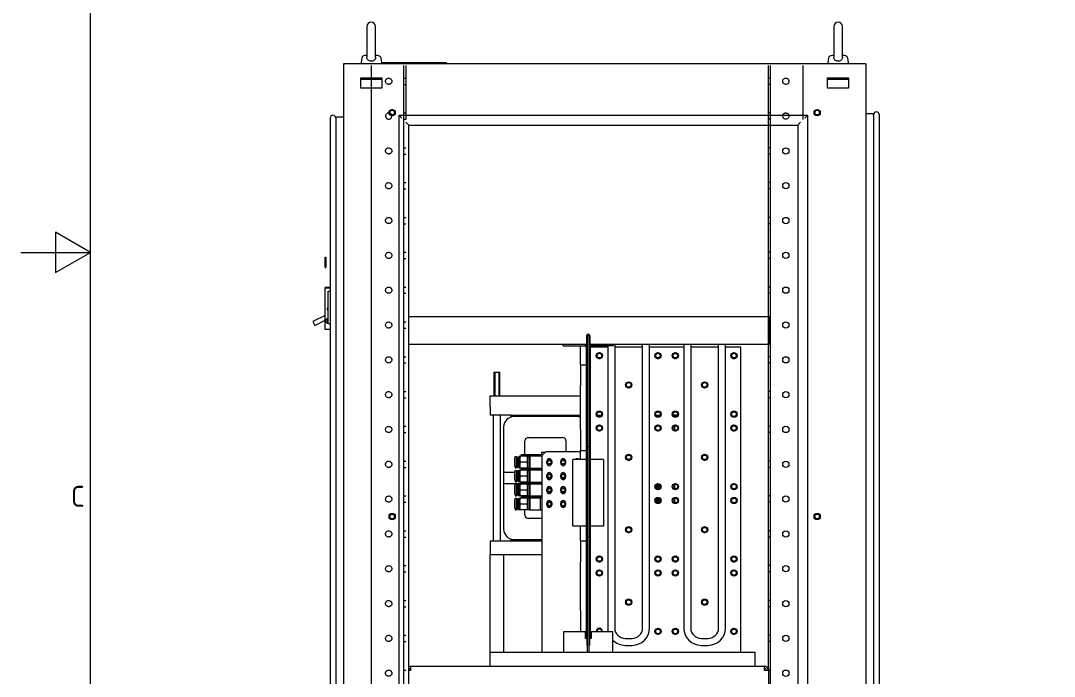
# Model space of a CAD drawing. Header units: millimetres. Extents: x 0 to 5940, y 0 to 4200.
# Drawn here: x 0 to 1483, y 1491 to 2433 of the extents above; entities that cross this region are included whole.
import ezdxf

# ---------------------------------------------------------------- set-up
doc = ezdxf.new("R2010")
doc.units = ezdxf.units.MM
doc.header["$LTSCALE"] = 10
doc.linetypes.add('DASHED', pattern=[0.2067, 0.1654, -0.0413])
doc.layers.get('0').update_dxf_attribs({"color": 3, "lineweight": 5, "true_color": 0x00ff00})
for name, color, linetype, lineweight, true_color in [('가려진 것(ISO)', 2, 'DASHED', 5, 0xffff00), ('가시적인 것(ISO)', 3, 'Continuous', 5, 0x00ff00), ('가시적인 좁은 것(ISO)', 3, 'Continuous', 5, 0x00ff00)]:
    doc.layers.add(name, color=color, linetype=linetype, lineweight=lineweight, true_color=true_color)
doc.layers.add('경계(ISO)', color=7, linetype='Continuous', lineweight=5)
doc.styles.add('문자 텍스트_PSTEK_POSCO', font='isocp.shx')

# ---------------------------------------------------------------- blocks, each defined once
blk = doc.blocks.new('경계 Default Border')
at = {"layer": '경계(ISO)', "flags": 128}
for points in [[(10, 10), (10, 410), (584, 410), (584, 10), (10, 10)], [(0, 210), (10, 210), (5, 212.89), (5, 207.11), (10, 210)]]:
    blk.add_lwpolyline(points, dxfattribs=at)
at = {"layer": '경계(ISO)', "color": 2, "true_color": 0xffff00, "insert": (7.24, 173.47), "char_height": 3, "attachment_point": 7, "style": '문자 텍스트_PSTEK_POSCO'}
blk.add_mtext('C', dxfattribs=at)

msp = doc.modelspace()

# ---------------------------------------------------------------- linework, layer by layer
at = {"layer": '가려진 것(ISO)', "ltscale": 0.725641}
for p, q in [((503.132, 2368.388), (503.132, 872.988)), ((550.132, 872.988), (550.132, 2368.388)), ((1076.132, 872.988), (1076.132, 2368.388))]:
    msp.add_line(p, q, dxfattribs=at)
at = {"layer": '가려진 것(ISO)', "ltscale": 0.722898}
for p, q in [((553.132, 2290.688), (553.132, 2368.388)), ((1123.132, 2290.688), (1123.132, 2368.388))]:
    msp.add_line(p, q, dxfattribs=at)
at = {"layer": '가려진 것(ISO)', "ltscale": 0.726114}
msp.add_line((1073.132, 2282.838), (1073.132, 2368.388), dxfattribs=at)
at = {"layer": '가려진 것(ISO)', "ltscale": 0.725689}
for p, q in [((550.132, 2350.188), (553.132, 2350.188)), ((1076.132, 2350.188), (1073.132, 2350.188)), ((550.132, 2341.188), (553.132, 2341.188)), ((1076.132, 2341.188), (1073.132, 2341.188)), ((550.132, 2300.188), (553.132, 2300.188)), ((1076.132, 2300.188), (1073.132, 2300.188)), ((550.132, 2291.188), (553.132, 2291.188)), ((1076.132, 2291.188), (1073.132, 2291.188)), ((550.132, 2250.188), (553.132, 2250.188)), ((550.132, 2241.188), (553.132, 2241.188)), ((1076.132, 2250.188), (1073.132, 2250.188)), ((1076.132, 2241.188), (1073.132, 2241.188)), ((550.132, 2200.188), (553.132, 2200.188)), ((1076.132, 2200.188), (1073.132, 2200.188)), ((550.132, 2191.188), (553.132, 2191.188)), ((1076.132, 2191.188), (1073.132, 2191.188)), ((550.132, 2150.188), (553.132, 2150.188)), ((550.132, 2141.188), (553.132, 2141.188)), ((1076.132, 2150.188), (1073.132, 2150.188)), ((1076.132, 2141.188), (1073.132, 2141.188)), ((550.132, 2100.188), (553.132, 2100.188)), ((1076.132, 2100.188), (1073.132, 2100.188)), ((550.132, 2091.188), (553.132, 2091.188)), ((1076.132, 2091.188), (1073.132, 2091.188)), ((550.132, 2050.188), (553.132, 2050.188)), ((1076.132, 2050.188), (1073.132, 2050.188)), ((550.132, 2041.188), (553.132, 2041.188)), ((1076.132, 2041.188), (1073.132, 2041.188)), ((550.132, 2000.188), (553.132, 2000.188)), ((550.132, 1991.188), (553.132, 1991.188)), ((1076.132, 2000.188), (1073.132, 2000.188)), ((1076.132, 1991.188), (1073.132, 1991.188)), ((550.132, 1950.188), (553.132, 1950.188)), ((1076.132, 1950.188), (1073.132, 1950.188)), ((550.132, 1941.188), (553.132, 1941.188)), ((1076.132, 1941.188), (1073.132, 1941.188)), ((550.132, 1900.188), (553.132, 1900.188)), ((1076.132, 1900.188), (1073.132, 1900.188)), ((550.132, 1891.188), (553.132, 1891.188)), ((1076.132, 1891.188), (1073.132, 1891.188)), ((550.132, 1850.188), (553.132, 1850.188)), ((550.132, 1841.188), (553.132, 1841.188)), ((1076.132, 1850.188), (1073.132, 1850.188)), ((1076.132, 1841.188), (1073.132, 1841.188)), ((550.132, 1800.188), (553.132, 1800.188)), ((1076.132, 1800.188), (1073.132, 1800.188)), ((550.132, 1791.188), (553.132, 1791.188)), ((1076.132, 1791.188), (1073.132, 1791.188)), ((550.132, 1750.188), (553.132, 1750.188)), ((550.132, 1741.188), (553.132, 1741.188)), ((1076.132, 1750.188), (1073.132, 1750.188)), ((1076.132, 1741.188), (1073.132, 1741.188)), ((550.132, 1700.188), (553.132, 1700.188)), ((550.132, 1691.188), (553.132, 1691.188)), ((1076.132, 1700.188), (1073.132, 1700.188)), ((1076.132, 1691.188), (1073.132, 1691.188)), ((550.132, 1650.188), (553.132, 1650.188)), ((1076.132, 1650.188), (1073.132, 1650.188)), ((550.132, 1641.188), (553.132, 1641.188)), ((1076.132, 1641.188), (1073.132, 1641.188)), ((550.132, 1600.188), (553.132, 1600.188)), ((550.132, 1591.188), (553.132, 1591.188)), ((1076.132, 1600.188), (1073.132, 1600.188)), ((1076.132, 1591.188), (1073.132, 1591.188)), ((550.132, 1550.188), (553.132, 1550.188)), ((1076.132, 1550.188), (1073.132, 1550.188)), ((550.132, 1541.188), (553.132, 1541.188)), ((1076.132, 1541.188), (1073.132, 1541.188)), ((550.132, 1500.188), (553.132, 1500.188)), ((1076.132, 1500.188), (1073.132, 1500.188))]:
    msp.add_line(p, q, dxfattribs=at)
at = {"layer": '가려진 것(ISO)', "ltscale": 0.71673}
msp.add_line((1073.132, 1967.688), (1073.132, 2007.688), dxfattribs=at)
at = {"layer": '가려진 것(ISO)', "ltscale": 0.719943}
for centre in [(528.132, 2345.688), (1098.132, 2345.688), (1098.132, 2295.688), (528.132, 2245.688), (528.132, 2195.688), (528.132, 2145.688), (528.132, 2095.688), (528.132, 2045.688), (528.132, 1995.688), (528.132, 1945.688), (528.132, 1895.688), (528.132, 1845.688), (528.132, 1795.688), (528.132, 1745.688), (528.132, 1695.688), (528.132, 1645.688), (528.132, 1595.688), (528.132, 1545.688), (528.132, 1495.688)]:
    msp.add_circle(centre, 4.5, dxfattribs=at)
at = {"layer": '가려진 것(ISO)', "ltscale": 0.708455}
msp.add_arc((528.132, 2295.688), 4.5, 66.517345, 23.482655, dxfattribs=at)
at = {"layer": '가시적인 것(ISO)'}
for p, q in [((496.882, 2424.438), (496.882, 2380.072)), ((509.382, 2380.072), (509.382, 2424.438)), ((1166.882, 2424.438), (1166.882, 2380.072)), ((1179.382, 2380.072), (1179.382, 2424.438)), ((489.886, 2380.636), (488.132, 2370.688)), ((516.378, 2380.636), (518.132, 2370.688)), ((1159.886, 2380.636), (1158.132, 2370.688)), ((1186.378, 2380.636), (1188.132, 2370.688)), ((1213.132, 2370.688), (463.132, 2370.688)), ((463.132, 2370.688), (463.132, 870.688)), ((517.779, 2372.688), (611.132, 2372.688)), ((611.132, 2370.688), (611.132, 2372.688)), ((1213.132, 2370.688), (1213.132, 870.688)), ((488.132, 2350.688), (518.132, 2350.688)), ((488.132, 2348.388), (488.132, 2350.688)), ((488.132, 2346.088), (488.132, 2348.388)), ((518.132, 2348.388), (488.132, 2348.388)), ((488.132, 2335.688), (488.132, 2346.088)), ((518.132, 2350.688), (518.132, 2348.388)), ((518.132, 2348.388), (518.132, 2346.088)), ((518.132, 2346.088), (518.132, 2335.688)), ((1158.132, 2350.688), (1188.132, 2350.688)), ((1158.132, 2348.388), (1158.132, 2350.688)), ((1158.132, 2346.088), (1158.132, 2348.388)), ((1188.132, 2348.388), (1158.132, 2348.388)), ((1158.132, 2335.688), (1158.132, 2346.088)), ((1188.132, 2350.688), (1188.132, 2348.388)), ((1188.132, 2348.388), (1188.132, 2346.088)), ((1188.132, 2346.088), (1188.132, 2335.688)), ((518.132, 2335.688), (488.132, 2335.688)), ((1188.132, 2335.688), (1158.132, 2335.688)), ((444.132, 2292.838), (444.132, 944.538)), ((452.626, 2292.988), (452.129, 2292.988)), ((452.132, 2292.838), (452.132, 944.538)), ((463.132, 2294.338), (455.132, 2294.338)), ((546.982, 2292.838), (542.982, 2296.838)), ((542.982, 2296.838), (1129.282, 2296.838)), ((542.982, 1140.538), (542.982, 2296.838)), ((556.982, 2282.838), (552.982, 2286.838)), ((1115.282, 2282.838), (1119.282, 2286.838)), ((1125.282, 2292.838), (1129.282, 2296.838)), ((1129.282, 2296.838), (1129.282, 1140.538)), ((1213.132, 2299.338), (1221.132, 2299.338)), ((1223.637, 2297.988), (1224.135, 2297.988)), ((1224.132, 2297.838), (1224.132, 939.538)), ((1232.132, 2297.838), (1232.132, 939.538)), ((556.982, 2282.838), (1115.282, 2282.838)), ((556.982, 1154.538), (556.982, 2282.838)), ((1073.132, 2007.688), (1073.132, 2282.838)), ((1115.282, 2282.838), (1115.282, 1154.538)), ((437.132, 2078.188), (437.132, 2093.188)), ((437.132, 2093.188), (438.132, 2093.188)), ((438.132, 2093.188), (438.132, 2078.188)), ((437.132, 2078.188), (438.132, 2078.188)), ((444.132, 2049.688), (437.132, 2049.688)), ((437.132, 2048.688), (437.132, 2049.688)), ((444.132, 2048.688), (437.132, 2048.688)), ((437.132, 1989.288), (437.132, 2048.688)), ((441.132, 2043.688), (444.132, 2045.188)), ((441.132, 1997.688), (441.132, 2043.688)), ((440.132, 2020.188), (440.132, 2019.688)), ((440.132, 2017.288), (440.132, 2019.688)), ((440.632, 2021.188), (440.632, 2020.688)), ((440.632, 2016.288), (440.632, 2020.688)), ((437.132, 2009.454), (419.435, 2000.567)), ((422.128, 1995.205), (437.132, 2002.74)), ((438.132, 2000.188), (438.132, 2003.188)), ((440.132, 2004.188), (439.132, 2004.188)), ((440.132, 2017.288), (440.132, 2016.788)), ((440.132, 1999.538), (440.132, 2004.338)), ((440.632, 2016.288), (440.632, 2015.788)), ((556.982, 2007.688), (1074.382, 2007.688)), ((1074.382, 1967.688), (1074.382, 2007.688)), ((419.435, 2000.567), (422.128, 1995.205)), ((444.132, 1989.288), (437.132, 1989.288)), ((440.132, 1999.188), (439.132, 1999.188)), ((440.132, 1999.506), (440.132, 1999.538)), ((441.132, 1999.538), (440.132, 1999.538)), ((440.132, 1999.41), (440.132, 1999.506)), ((441.132, 1999.506), (440.132, 1999.506)), ((440.132, 1999.282), (440.132, 1999.41)), ((441.132, 1999.41), (440.132, 1999.41)), ((440.132, 1999.187), (440.132, 1999.282)), ((441.132, 1999.282), (440.132, 1999.282)), ((440.132, 1999.059), (440.132, 1999.187)), ((441.132, 1999.187), (440.132, 1999.187)), ((440.132, 1998.963), (440.132, 1999.059)), ((441.132, 1999.059), (440.132, 1999.059)), ((440.132, 1998.836), (440.132, 1998.963)), ((441.132, 1998.963), (440.132, 1998.963)), ((440.132, 1998.74), (440.132, 1998.836)), ((441.132, 1998.836), (440.132, 1998.836)), ((440.132, 1998.708), (440.132, 1998.74)), ((441.132, 1998.74), (440.132, 1998.74)), ((440.132, 1998.038), (440.132, 1998.708)), ((441.132, 1998.708), (440.132, 1998.708)), ((441.132, 1998.038), (440.132, 1998.038)), ((444.132, 1996.188), (441.132, 1997.688)), ((812.632, 1967.688), (812.632, 1980.688)), ((813.632, 1980.688), (815.632, 1980.688)), ((813.632, 1820.688), (813.632, 1980.688)), ((815.632, 1980.688), (815.632, 1820.688)), ((816.632, 1980.688), (816.632, 1967.688)), ((812.632, 1967.688), (556.982, 1967.688)), ((809.632, 1967.688), (778.632, 1967.688)), ((778.632, 1965.688), (778.632, 1967.688)), ((778.632, 1965.688), (809.632, 1965.688)), ((803.632, 1958.688), (803.632, 1965.688)), ((803.632, 1938.688), (803.632, 1958.688)), ((811.632, 1967.152), (811.632, 1967.688)), ((811.632, 1963.688), (811.632, 1545.688)), ((1074.382, 1967.688), (816.632, 1967.688)), ((817.632, 1545.688), (817.632, 1963.688)), ((819.632, 1963.688), (817.632, 1963.688)), ((850.632, 1967.688), (819.632, 1967.688)), ((850.632, 1965.688), (819.632, 1965.688)), ((842.632, 1963.688), (819.632, 1963.688)), ((842.632, 1965.688), (842.632, 1560.688)), ((850.632, 1965.688), (850.632, 1967.688)), ((852.632, 1967.688), (852.632, 1560.688)), ((892.632, 1963.688), (852.632, 1963.688)), ((892.632, 1560.688), (892.632, 1967.688)), ((902.632, 1560.688), (902.632, 1967.688)), ((951.632, 1963.688), (902.632, 1963.688)), ((951.632, 1967.688), (951.632, 1560.688)), ((961.632, 1967.688), (961.632, 1560.688)), ((1001.632, 1963.688), (961.632, 1963.688)), ((1001.632, 1560.688), (1001.632, 1967.688)), ((1011.632, 1560.688), (1011.632, 1967.688)), ((1033.632, 1963.688), (1011.632, 1963.688)), ((1033.632, 1525.688), (1033.632, 1963.688)), ((1073.132, 1499.688), (1073.132, 1967.688)), ((803.632, 1938.688), (811.632, 1938.688)), ((803.632, 1938.688), (803.632, 1908.688)), ((679.882, 1927.738), (679.632, 1927.488)), ((687.632, 1927.488), (679.632, 1927.488)), ((679.632, 1894.188), (679.632, 1927.488)), ((687.632, 1927.488), (679.632, 1927.488)), ((679.882, 1927.738), (687.382, 1927.738)), ((687.382, 1927.738), (687.632, 1927.488)), ((687.632, 1894.188), (687.632, 1927.488)), ((803.632, 1845.688), (803.632, 1908.688)), ((673.632, 1878.188), (673.632, 1894.188)), ((673.632, 1894.188), (803.632, 1894.188)), ((673.632, 1878.188), (673.632, 1866.188)), ((703.632, 1866.188), (673.632, 1866.188)), ((678.632, 1685.688), (678.632, 1866.188)), ((688.632, 1685.688), (688.632, 1866.188)), ((703.632, 1866.188), (703.632, 1864.188)), ((703.632, 1866.188), (803.632, 1866.188)), ((803.632, 1864.188), (703.632, 1864.188)), ((827.666, 1866.188), (833.598, 1866.188)), ((911.666, 1866.188), (917.598, 1866.188)), ((942.598, 1866.188), (936.666, 1866.188)), ((938.632, 1864.518), (938.632, 1866.188)), ((693.132, 1849.188), (693.132, 1784.188)), ((803.632, 1845.688), (803.632, 1815.688)), ((938.632, 1844.518), (938.632, 1850.857)), ((723.632, 1809.688), (723.632, 1829.188)), ((728.632, 1834.188), (777.632, 1834.188)), ((782.632, 1829.188), (782.632, 1813.688)), ((747.632, 1813.188), (753.132, 1813.188)), ((747.632, 1813.188), (747.632, 1809.688)), ((748.632, 1808.688), (753.632, 1813.688)), ((803.632, 1813.688), (753.632, 1813.688)), ((803.632, 1815.688), (811.632, 1815.688)), ((803.632, 1802.688), (803.632, 1815.688)), ((815.632, 1820.688), (813.632, 1820.688)), ((813.632, 1690.688), (813.632, 1820.688)), ((815.632, 1820.688), (815.632, 1690.688)), ((709.282, 1804.188), (709.67, 1806.902)), ((709.282, 1793.188), (709.282, 1804.188)), ((709.769, 1806.988), (711.482, 1806.988)), ((711.482, 1790.388), (711.482, 1806.988)), ((711.482, 1804.588), (712.732, 1804.588)), ((712.732, 1791.938), (712.732, 1805.438)), ((712.732, 1805.438), (713.632, 1805.438)), ((713.632, 1806.538), (715.632, 1806.738)), ((713.632, 1790.838), (713.632, 1806.538)), ((715.632, 1790.638), (715.632, 1806.738)), ((715.632, 1806.738), (716.132, 1806.738)), ((716.132, 1807.188), (716.132, 1802.894)), ((716.132, 1807.188), (716.132, 1807.188)), ((716.132, 1807.188), (716.132, 1807.188)), ((716.132, 1802.894), (716.132, 1794.394)), ((726.873, 1807.217), (716.891, 1807.217)), ((726.873, 1807.158), (716.891, 1807.158)), ((726.873, 1798.629), (716.891, 1798.629)), ((718.632, 1809.688), (749.632, 1809.688)), ((718.632, 1807.688), (718.632, 1809.688)), ((748.632, 1807.688), (718.632, 1807.688)), ((723.632, 1807.217), (723.632, 1807.688)), ((727.632, 1807.188), (727.632, 1807.188)), ((727.632, 1802.894), (727.632, 1807.188)), ((727.632, 1807.188), (727.632, 1807.188)), ((727.632, 1806.688), (730.132, 1806.688)), ((727.632, 1794.394), (727.632, 1802.894)), ((730.132, 1790.688), (730.132, 1806.688)), ((730.632, 1806.188), (730.132, 1806.688)), ((730.632, 1807.688), (748.632, 1807.688)), ((730.632, 1807.688), (730.632, 1789.688)), ((748.632, 1525.688), (748.632, 1808.688)), ((755.132, 1797.188), (755.132, 1800.188)), ((762.132, 1800.188), (762.132, 1797.188)), ((775.132, 1797.188), (775.132, 1800.188)), ((782.132, 1800.188), (782.132, 1797.188)), ((811.632, 1802.688), (792.632, 1802.688)), ((792.632, 1706.688), (792.632, 1802.688)), ((836.632, 1802.688), (817.632, 1802.688)), ((836.632, 1802.688), (836.632, 1706.688)), ((693.132, 1784.188), (709.282, 1784.188)), ((693.382, 1767.688), (693.382, 1784.188)), ((709.282, 1793.188), (709.67, 1790.474)), ((709.282, 1784.188), (709.67, 1786.902)), ((709.282, 1773.188), (709.282, 1784.188)), ((709.769, 1790.388), (711.482, 1790.388)), ((709.769, 1786.988), (711.482, 1786.988)), ((711.482, 1792.788), (712.732, 1792.788)), ((711.482, 1770.388), (711.482, 1786.988)), ((711.482, 1784.588), (712.732, 1784.588)), ((712.732, 1791.938), (713.632, 1791.938)), ((712.732, 1771.938), (712.732, 1785.438)), ((712.732, 1785.438), (713.632, 1785.438)), ((713.632, 1790.838), (715.632, 1790.638)), ((713.632, 1786.538), (715.632, 1786.738)), ((713.632, 1770.838), (713.632, 1786.538)), ((715.632, 1790.638), (716.132, 1790.638)), ((715.632, 1770.638), (715.632, 1786.738)), ((715.632, 1786.738), (716.132, 1786.738)), ((716.132, 1794.394), (716.132, 1790.188)), ((716.132, 1790.188), (716.132, 1790.188)), ((716.132, 1787.188), (716.132, 1782.894)), ((716.132, 1787.188), (716.132, 1787.188)), ((716.132, 1787.188), (716.132, 1787.188)), ((716.132, 1782.894), (716.132, 1774.394)), ((726.873, 1790.159), (716.891, 1790.159)), ((726.873, 1787.217), (716.891, 1787.217)), ((726.873, 1787.158), (716.891, 1787.158)), ((718.632, 1789.688), (748.632, 1789.688)), ((718.632, 1787.688), (718.632, 1789.688)), ((748.632, 1787.688), (718.632, 1787.688)), ((723.632, 1789.688), (723.632, 1790.159)), ((723.632, 1787.217), (723.632, 1787.688)), ((727.632, 1790.188), (727.632, 1794.394)), ((727.632, 1790.688), (730.132, 1790.688)), ((727.632, 1790.188), (727.632, 1790.188)), ((727.632, 1787.188), (727.632, 1787.188)), ((727.632, 1782.894), (727.632, 1787.188)), ((727.632, 1787.188), (727.632, 1787.188)), ((727.632, 1786.688), (730.132, 1786.688)), ((727.632, 1774.394), (727.632, 1782.894)), ((730.632, 1791.188), (730.132, 1790.688)), ((730.132, 1770.688), (730.132, 1786.688)), ((730.632, 1786.188), (730.132, 1786.688)), ((748.632, 1789.688), (730.632, 1789.688)), ((730.632, 1787.688), (748.632, 1787.688)), ((730.632, 1787.688), (730.632, 1769.688)), ((755.132, 1777.188), (755.132, 1780.188)), ((762.132, 1780.188), (762.132, 1777.188)), ((775.132, 1777.188), (775.132, 1780.188)), ((782.132, 1780.188), (782.132, 1777.188)), ((718.632, 1767.688), (693.132, 1767.688)), ((693.132, 1767.688), (693.132, 1702.688)), ((709.282, 1773.188), (709.67, 1770.474)), ((709.282, 1764.188), (709.67, 1766.902)), ((709.769, 1770.388), (711.482, 1770.388)), ((709.769, 1766.988), (711.482, 1766.988)), ((711.482, 1772.788), (712.732, 1772.788)), ((711.482, 1750.388), (711.482, 1766.988)), ((712.732, 1771.938), (713.632, 1771.938)), ((712.732, 1751.938), (712.732, 1765.438)), ((712.732, 1765.438), (713.632, 1765.438)), ((713.632, 1770.838), (715.632, 1770.638)), ((713.632, 1766.538), (715.632, 1766.738)), ((713.632, 1750.838), (713.632, 1766.538)), ((715.632, 1770.638), (716.132, 1770.638)), ((715.632, 1750.638), (715.632, 1766.738)), ((715.632, 1766.738), (716.132, 1766.738)), ((716.132, 1774.394), (716.132, 1770.188)), ((716.132, 1770.188), (716.132, 1770.188)), ((716.132, 1767.188), (716.132, 1762.894)), ((716.132, 1767.188), (716.132, 1767.188)), ((716.132, 1767.188), (716.132, 1767.188)), ((726.873, 1778.629), (716.891, 1778.629)), ((726.873, 1770.159), (716.891, 1770.159)), ((726.873, 1767.217), (716.891, 1767.217)), ((726.873, 1767.158), (716.891, 1767.158)), ((718.632, 1769.688), (748.632, 1769.688)), ((718.632, 1767.688), (718.632, 1769.688)), ((748.632, 1767.688), (718.632, 1767.688)), ((723.382, 1770.159), (723.382, 1769.688)), ((723.632, 1767.217), (723.632, 1767.688)), ((727.632, 1770.188), (727.632, 1774.394)), ((727.632, 1770.688), (730.132, 1770.688)), ((727.632, 1770.188), (727.632, 1770.188)), ((727.632, 1767.188), (727.632, 1767.188)), ((727.632, 1762.894), (727.632, 1767.188)), ((727.632, 1767.188), (727.632, 1767.188)), ((727.632, 1766.688), (730.132, 1766.688)), ((730.632, 1771.188), (730.132, 1770.688)), ((730.132, 1750.688), (730.132, 1766.688)), ((730.632, 1766.188), (730.132, 1766.688)), ((748.632, 1769.688), (730.632, 1769.688)), ((730.632, 1767.688), (748.632, 1767.688)), ((730.632, 1767.688), (730.632, 1749.688)), ((913.632, 1766.538), (913.027, 1766.598)), ((913.632, 1766.538), (913.632, 1760.518)), ((914.532, 1765.438), (913.632, 1765.438)), ((914.532, 1765.438), (914.532, 1760.366)), ((915.782, 1766.806), (915.782, 1760.57)), ((938.632, 1760.518), (938.632, 1766.857)), ((709.282, 1753.188), (709.282, 1764.188)), ((709.282, 1753.188), (709.67, 1750.474)), ((711.482, 1764.588), (712.732, 1764.588)), ((711.482, 1752.788), (712.732, 1752.788)), ((712.732, 1751.938), (713.632, 1751.938)), ((713.632, 1750.838), (715.632, 1750.638)), ((715.632, 1750.638), (716.132, 1750.638)), ((716.132, 1762.894), (716.132, 1754.394)), ((716.132, 1754.394), (716.132, 1750.188)), ((726.873, 1758.629), (716.891, 1758.629)), ((727.632, 1754.394), (727.632, 1762.894)), ((727.632, 1750.188), (727.632, 1754.394)), ((727.632, 1750.688), (730.132, 1750.688)), ((730.632, 1751.188), (730.132, 1750.688)), ((755.132, 1757.188), (755.132, 1760.188)), ((762.132, 1760.188), (762.132, 1757.188)), ((775.132, 1757.188), (775.132, 1760.188)), ((782.132, 1760.188), (782.132, 1757.188)), ((911.632, 1765.118), (911.632, 1762.258)), ((915.782, 1764.588), (914.532, 1764.588)), ((709.282, 1744.188), (709.67, 1746.902)), ((709.282, 1733.188), (709.282, 1744.188)), ((709.769, 1750.388), (711.482, 1750.388)), ((709.769, 1746.988), (711.482, 1746.988)), ((711.482, 1730.388), (711.482, 1746.988)), ((711.482, 1744.588), (712.732, 1744.588)), ((712.732, 1731.938), (712.732, 1745.438)), ((712.732, 1745.438), (713.632, 1745.438)), ((713.632, 1746.538), (715.632, 1746.738)), ((713.632, 1730.838), (713.632, 1746.538)), ((715.632, 1730.638), (715.632, 1746.738)), ((715.632, 1746.738), (716.132, 1746.738)), ((716.132, 1750.188), (716.132, 1750.188)), ((716.132, 1747.188), (716.132, 1742.894)), ((716.132, 1747.188), (716.132, 1747.188)), ((716.132, 1747.188), (716.132, 1747.188)), ((716.132, 1742.894), (716.132, 1734.394)), ((726.873, 1750.159), (716.891, 1750.159)), ((726.873, 1747.217), (716.891, 1747.217)), ((726.873, 1747.158), (716.891, 1747.158)), ((726.873, 1738.629), (716.891, 1738.629)), ((718.632, 1749.688), (748.632, 1749.688)), ((718.632, 1747.688), (718.632, 1749.688)), ((748.632, 1747.688), (718.632, 1747.688)), ((723.632, 1749.688), (723.632, 1750.159)), ((723.632, 1747.217), (723.632, 1747.688)), ((727.632, 1750.188), (727.632, 1750.188)), ((727.632, 1747.188), (727.632, 1747.188)), ((727.632, 1742.894), (727.632, 1747.188)), ((727.632, 1747.188), (727.632, 1747.188)), ((727.632, 1746.688), (730.132, 1746.688)), ((727.632, 1734.394), (727.632, 1742.894)), ((730.132, 1730.688), (730.132, 1746.688)), ((730.632, 1746.188), (730.132, 1746.688)), ((748.632, 1749.688), (730.632, 1749.688)), ((730.632, 1747.688), (748.632, 1747.688)), ((730.632, 1747.688), (730.632, 1729.688)), ((745.632, 1747.188), (745.632, 1730.188)), ((748.632, 1747.188), (745.632, 1747.188)), ((755.132, 1737.188), (755.132, 1740.188)), ((762.132, 1740.188), (762.132, 1737.188)), ((775.132, 1737.188), (775.132, 1740.188)), ((782.132, 1740.188), (782.132, 1737.188)), ((911.632, 1745.118), (911.632, 1742.258)), ((913.632, 1746.538), (913.027, 1746.598)), ((913.632, 1746.538), (913.632, 1740.518)), ((914.532, 1745.438), (913.632, 1745.438)), ((914.532, 1745.438), (914.532, 1740.366)), ((915.782, 1744.588), (914.532, 1744.588)), ((915.782, 1746.806), (915.782, 1740.57)), ((938.632, 1740.518), (938.632, 1746.857)), ((709.282, 1733.188), (709.67, 1730.474)), ((709.769, 1730.388), (711.482, 1730.388)), ((711.482, 1732.788), (712.732, 1732.788)), ((712.732, 1731.938), (713.632, 1731.938)), ((713.632, 1730.838), (715.632, 1730.638)), ((715.632, 1730.638), (716.132, 1730.638)), ((716.132, 1734.394), (716.132, 1730.188)), ((716.132, 1730.188), (716.132, 1730.188)), ((726.873, 1730.159), (716.891, 1730.159)), ((723.632, 1722.688), (723.632, 1730.159)), ((727.632, 1730.188), (727.632, 1734.394)), ((727.632, 1730.688), (730.132, 1730.688)), ((727.632, 1730.188), (727.632, 1730.188)), ((730.632, 1731.188), (730.132, 1730.688)), ((748.632, 1729.688), (730.632, 1729.688)), ((745.632, 1730.188), (748.632, 1730.188)), ((748.632, 1717.688), (728.632, 1717.688)), ((811.632, 1706.688), (792.632, 1706.688)), ((803.632, 1705.688), (803.632, 1706.688)), ((836.632, 1706.688), (817.632, 1706.688)), ((803.632, 1685.688), (803.632, 1705.688)), ((673.632, 1685.688), (748.632, 1685.688)), ((673.632, 1685.688), (673.632, 1665.688)), ((703.632, 1687.688), (748.632, 1687.688)), ((703.632, 1687.688), (703.632, 1685.688)), ((803.632, 1685.688), (811.632, 1685.688)), ((803.632, 1685.688), (803.632, 1655.688)), ((815.632, 1690.688), (813.632, 1690.688)), ((813.632, 1525.688), (813.632, 1690.688)), ((815.632, 1690.688), (815.632, 1525.688)), ((748.632, 1665.688), (673.632, 1665.688)), ((693.632, 1665.688), (673.632, 1665.688)), ((673.632, 1525.688), (673.632, 1665.688)), ((693.632, 1525.688), (693.632, 1665.688)), ((803.632, 1585.688), (803.632, 1655.688)), ((803.632, 1585.688), (803.632, 1555.688)), ((779.632, 1555.688), (810.632, 1555.688)), ((779.632, 1525.688), (779.632, 1555.688)), ((810.632, 1555.688), (811.632, 1555.688)), ((810.632, 1545.688), (810.632, 1555.688)), ((811.632, 1545.688), (810.632, 1545.688)), ((811.632, 1545.688), (813.632, 1545.688)), ((813.132, 1535.688), (813.132, 1545.688)), ((815.632, 1545.688), (817.632, 1545.688)), ((816.132, 1545.688), (816.132, 1535.688)), ((818.632, 1545.688), (817.632, 1545.688)), ((818.632, 1555.688), (818.632, 1545.688)), ((818.632, 1555.688), (849.632, 1555.688)), ((849.632, 1525.688), (849.632, 1555.688)), ((867.632, 1545.688), (877.632, 1545.688)), ((976.632, 1545.688), (986.632, 1545.688)), ((813.632, 1535.688), (813.132, 1535.688)), ((816.132, 1535.688), (815.632, 1535.688)), ((867.632, 1535.688), (877.632, 1535.688)), ((976.632, 1535.688), (986.632, 1535.688)), ((673.632, 1525.688), (813.632, 1525.688)), ((673.632, 1505.688), (673.632, 1525.688)), ((813.632, 1525.688), (815.632, 1525.688)), ((815.632, 1525.688), (1053.632, 1525.688)), ((1053.632, 1525.688), (1053.632, 1505.688)), ((560.132, 1499.688), (556.982, 1499.688)), ((560.132, 1499.688), (560.132, 1505.688)), ((560.132, 1505.688), (673.632, 1505.688)), ((673.632, 1505.688), (1053.632, 1505.688)), ((1053.632, 1505.688), (1067.132, 1505.688)), ((1067.132, 1505.688), (1067.132, 1499.688)), ((1073.132, 1499.688), (1067.132, 1499.688)), ((1073.132, 1499.688), (1073.132, 1465.688))]:
    msp.add_line(p, q, dxfattribs=at)
for centre, radius in [((533.132, 2300.688), 4.5), ((533.132, 2300.688), 3.324), ((1143.132, 2300.688), 4.5), ((1143.132, 2300.688), 3.324), ((1098.132, 2245.688), 4.5), ((1098.132, 2195.688), 4.5), ((1098.132, 2145.688), 4.5), ((1098.132, 2095.688), 4.5), ((1098.132, 2045.688), 4.5), ((1098.132, 1995.688), 4.5), ((830.632, 1951.688), 4.5), ((830.632, 1951.688), 3.324), ((914.632, 1951.688), 4.5), ((914.632, 1951.688), 3.324), ((939.632, 1951.688), 4.5), ((939.632, 1951.688), 3.324), ((1023.632, 1951.688), 4.5), ((1023.632, 1951.688), 3.324), ((1098.132, 1945.688), 4.5), ((872.632, 1909.688), 4.5), ((981.632, 1909.688), 4.5), ((872.632, 1909.688), 3.324), ((981.632, 1909.688), 3.324), ((1098.132, 1895.688), 4.5), ((830.632, 1867.688), 4.5), ((830.632, 1867.688), 3.324), ((914.632, 1867.688), 4.5), ((914.632, 1867.688), 3.324), ((939.632, 1867.688), 4.5), ((939.632, 1867.688), 3.324), ((1023.632, 1867.688), 4.5), ((1023.632, 1867.688), 3.324), ((830.632, 1847.688), 4.5), ((830.632, 1847.688), 3.324), ((914.632, 1847.688), 4.5), ((914.632, 1847.688), 3.324), ((939.632, 1847.688), 4.5), ((939.632, 1847.688), 3.324), ((1023.632, 1847.688), 4.5), ((1023.632, 1847.688), 3.324), ((1098.132, 1845.688), 4.5), ((872.632, 1805.688), 4.5), ((981.632, 1805.688), 4.5), ((758.632, 1798.688), 3.5), ((758.632, 1798.688), 2.458), ((778.632, 1798.688), 3.5), ((778.632, 1798.688), 2.458), ((872.632, 1805.688), 3.324), ((981.632, 1805.688), 3.324), ((1098.132, 1795.688), 4.5), ((758.632, 1778.688), 3.5), ((758.632, 1778.688), 2.458), ((778.632, 1778.688), 3.5), ((778.632, 1778.688), 2.458), ((914.632, 1763.688), 4.5), ((914.632, 1763.688), 3.324), ((939.632, 1763.688), 4.5), ((939.632, 1763.688), 3.324), ((1023.632, 1763.688), 4.5), ((1023.632, 1763.688), 3.324), ((758.632, 1758.688), 3.5), ((758.632, 1758.688), 2.458), ((778.632, 1758.688), 3.5), ((778.632, 1758.688), 2.458), ((758.632, 1738.688), 3.25), ((758.632, 1738.688), 2.458), ((778.632, 1738.688), 3.25), ((778.632, 1738.688), 2.458), ((914.632, 1743.688), 4.5), ((914.632, 1743.688), 3.324), ((939.632, 1743.688), 4.5), ((939.632, 1743.688), 3.324), ((1023.632, 1743.688), 4.5), ((1023.632, 1743.688), 3.324), ((1098.132, 1745.688), 4.5), ((533.132, 1720.688), 4.5), ((533.132, 1720.688), 3.324), ((1143.132, 1720.688), 4.5), ((1143.132, 1720.688), 3.324), ((872.632, 1701.688), 4.5), ((981.632, 1701.688), 4.5), ((872.632, 1701.688), 3.324), ((981.632, 1701.688), 3.324), ((1098.132, 1695.688), 4.5), ((830.632, 1659.688), 4.5), ((830.632, 1659.688), 3.324), ((914.632, 1659.688), 4.5), ((914.632, 1659.688), 3.324), ((939.632, 1659.688), 4.5), ((939.632, 1659.688), 3.324), ((1023.632, 1659.688), 4.5), ((1023.632, 1659.688), 3.324), ((1098.132, 1645.688), 4.5), ((830.632, 1639.688), 4.5), ((830.632, 1639.688), 3.324), ((914.632, 1639.688), 4.5), ((914.632, 1639.688), 3.324), ((939.632, 1639.688), 4.5), ((939.632, 1639.688), 3.324), ((1023.632, 1639.688), 4.5), ((1023.632, 1639.688), 3.324), ((872.632, 1597.688), 4.5), ((981.632, 1597.688), 4.5), ((872.632, 1597.688), 3.324), ((981.632, 1597.688), 3.324), ((1098.132, 1595.688), 4.5), ((914.632, 1555.688), 4.5), ((914.632, 1555.688), 3.324), ((939.632, 1555.688), 4.5), ((939.632, 1555.688), 3.324), ((1023.632, 1555.688), 4.5), ((1023.632, 1555.688), 3.324), ((1098.132, 1545.688), 4.5), ((1098.132, 1495.688), 4.5)]:
    msp.add_circle(centre, radius, dxfattribs=at)
for centre, radius, start, end in [((503.132, 2424.438), 6.25, 0, 180), ((1173.132, 2424.438), 6.25, 0, 180), ((491.462, 2380.358), 1.6, 102.026552, 170), ((503.132, 2325.58), 57.608, 96.228381, 102.026552), ((503.132, 2325.58), 57.608, 77.973448, 83.771619), ((514.802, 2380.358), 1.6, 10, 77.973448), ((1161.462, 2380.358), 1.6, 102.026552, 170), ((1173.132, 2325.58), 57.608, 96.228381, 102.026552), ((1173.132, 2325.58), 57.608, 77.973448, 83.771619), ((1184.802, 2380.358), 1.6, 10, 77.973448), ((528.132, 2295.688), 4.5, 23.482655, 66.517345), ((1228.132, 2297.838), 4, 0, 180), ((448.132, 2292.838), 4, 0, 180), ((455.132, 2291.338), 3, 90, 180), ((1221.132, 2296.338), 3, 0, 90), ((440.632, 2020.188), 0.5, 90, 180), ((441.132, 2021.188), 0.5, 90, 180), ((439.132, 2003.188), 1, 90, 180), ((440.632, 2016.788), 0.5, 180, 270), ((441.132, 2004.338), 1, 90, 180), ((441.132, 2015.788), 0.5, 180, 270), ((439.132, 2000.188), 1, 180, 270), ((814.632, 1980.688), 2, 0, 180), ((809.632, 1963.688), 4, 0, 90), ((809.632, 1963.688), 2, 0, 90), ((819.632, 1963.688), 4, 90, 180), ((819.632, 1963.688), 2, 90, 180), ((708.132, 1849.188), 15, 90, 180), ((798.132, 1849.188), 15, 68.489812, 90), ((728.632, 1829.188), 5, 90, 180), ((777.632, 1829.188), 5, 0, 90), ((709.769, 1806.888), 0.1, 90, 171.869898), ((758.632, 1800.188), 3.5, 0, 180), ((758.632, 1797.188), 3.5, 180, 0), ((778.632, 1800.188), 3.5, 0, 180), ((778.632, 1797.188), 3.5, 180, 0), ((798.632, 1800.188), 3.5, 45.584691, 134.415309), ((709.769, 1790.488), 0.1, 188.130102, 270), ((709.769, 1786.888), 0.1, 90, 171.869898), ((758.632, 1780.188), 3.5, 0, 180), ((778.632, 1780.188), 3.5, 0, 180), ((709.769, 1770.488), 0.1, 188.130102, 270), ((709.769, 1766.888), 0.1, 90, 171.869898), ((758.632, 1777.188), 3.5, 180, 0), ((778.632, 1777.188), 3.5, 180, 0), ((758.632, 1760.188), 3.5, 0, 180), ((758.632, 1757.188), 3.5, 180, 0), ((778.632, 1760.188), 3.5, 0, 180), ((778.632, 1757.188), 3.5, 180, 0), ((709.769, 1750.488), 0.1, 188.130102, 270), ((709.769, 1746.888), 0.1, 90, 171.869898), ((758.632, 1740.188), 3.5, 0, 180), ((758.632, 1737.188), 3.5, 180, 0), ((778.632, 1740.188), 3.5, 0, 180), ((778.632, 1737.188), 3.5, 180, 0), ((709.769, 1730.488), 0.1, 188.130102, 270), ((728.632, 1722.688), 5, 180, 270), ((708.132, 1702.688), 15, 180, 270), ((830.632, 1555.688), 4.5, 0, 180), ((830.632, 1555.688), 3.324, 0, 180), ((867.632, 1560.688), 25, 180, 191.536959), ((867.632, 1560.688), 15, 180, 270), ((877.632, 1560.688), 25, 270, 0), ((877.632, 1560.688), 15, 270, 0), ((976.632, 1560.688), 25, 180, 270), ((976.632, 1560.688), 15, 180, 270), ((986.632, 1560.688), 25, 270, 0), ((986.632, 1560.688), 15, 270, 0), ((867.632, 1560.688), 25, 223.94552, 270), ((560.132, 1499.688), 6, 90, 121.668243), ((560.132, 1499.688), 3, 90, 180), ((1067.132, 1499.688), 6, 0, 90), ((1067.132, 1499.688), 3, 0, 90)]:
    msp.add_arc(centre, radius, start, end, dxfattribs=at)
for points in [[(509.382, 2380.072), (509.382, 2379.485), (509.305, 2378.913), (508.937, 2377.674), (508.603, 2377.05), (507.686, 2375.947), (507.104, 2375.486), (505.748, 2374.77), (504.98, 2374.53), (503.379, 2374.306), (502.562, 2374.323), (500.98, 2374.615), (500.231, 2374.887), (498.899, 2375.674), (498.328, 2376.184), (497.466, 2377.383), (497.174, 2378.048), (496.925, 2379.197), (496.882, 2379.631), (496.882, 2380.072)], [(1179.382, 2380.072), (1179.382, 2379.485), (1179.305, 2378.913), (1178.937, 2377.674), (1178.603, 2377.05), (1177.686, 2375.947), (1177.104, 2375.486), (1175.748, 2374.77), (1174.98, 2374.53), (1173.379, 2374.306), (1172.562, 2374.323), (1170.98, 2374.615), (1170.231, 2374.887), (1168.899, 2375.674), (1168.328, 2376.184), (1167.466, 2377.383), (1167.174, 2378.048), (1166.925, 2379.197), (1166.882, 2379.631), (1166.882, 2380.072)]]:
    msp.add_open_spline(points, degree=3, knots=[0.05772148, 0.05772148, 0.05772148, 0.05772148, 0.23899851, 0.23899851, 0.46692882, 0.46692882, 0.70340854, 0.70340854, 0.94828753, 0.94828753, 1.19193978, 1.19193978, 1.43584134, 1.43584134, 1.68063298, 1.68063298, 1.91383984, 1.91383984, 2.04970582, 2.04970582, 2.04970582, 2.04970582], dxfattribs=at)
for points, weights in [([(716.891, 1807.217), (716.132, 1807.201), (716.132, 1807.188)], [1, 1.0379548493, 1]), ([(716.132, 1807.188), (716.132, 1807.174), (716.891, 1807.158)], [1, 1.0379548493, 1]), ([(716.891, 1807.158), (716.132, 1804.873), (716.132, 1802.894)], [1, 1.0379548493, 1]), ([(716.132, 1802.894), (716.132, 1800.915), (716.891, 1798.629)], [1, 1.0379548493, 1]), ([(716.891, 1798.629), (716.132, 1796.36), (716.132, 1794.394)], [1, 1.0379548493, 1]), ([(727.632, 1807.188), (727.632, 1807.201), (726.873, 1807.217)], [1, 1.0379548493, 1]), ([(726.873, 1807.158), (727.632, 1807.174), (727.632, 1807.188)], [1, 1.0379548493, 1]), ([(727.632, 1802.894), (727.632, 1804.873), (726.873, 1807.158)], [1, 1.0379548493, 1]), ([(726.873, 1798.629), (727.632, 1800.915), (727.632, 1802.894)], [1, 1.0379548493, 1]), ([(727.632, 1794.394), (727.632, 1796.36), (726.873, 1798.629)], [1, 1.0379548493, 1]), ([(716.891, 1787.217), (716.132, 1787.201), (716.132, 1787.188)], [1, 1.0379548493, 1]), ([(716.132, 1787.188), (716.132, 1787.174), (716.891, 1787.158)], [1, 1.0379548493, 1]), ([(716.891, 1790.159), (716.14, 1790.174), (716.132, 1790.188)], [1, 1.03754795473, 1.00080506492]), ([(716.132, 1794.394), (716.132, 1792.428), (716.891, 1790.159)], [1, 1.0379548493, 1]), ([(716.891, 1787.158), (716.132, 1784.873), (716.132, 1782.894)], [1, 1.0379548493, 1]), ([(716.132, 1782.894), (716.132, 1780.915), (716.891, 1778.629)], [1, 1.0379548493, 1]), ([(726.873, 1790.159), (727.632, 1792.428), (727.632, 1794.394)], [1, 1.0379548493, 1]), ([(727.632, 1790.188), (727.624, 1790.174), (726.873, 1790.159)], [1.00080506492, 1.03754795473, 1]), ([(727.632, 1787.188), (727.632, 1787.201), (726.873, 1787.217)], [1, 1.0379548493, 1]), ([(726.873, 1787.158), (727.632, 1787.174), (727.632, 1787.188)], [1, 1.0379548493, 1]), ([(727.632, 1782.894), (727.632, 1784.873), (726.873, 1787.158)], [1, 1.0379548493, 1]), ([(726.873, 1778.629), (727.632, 1780.915), (727.632, 1782.894)], [1, 1.0379548493, 1]), ([(716.891, 1767.217), (716.132, 1767.201), (716.132, 1767.188)], [1, 1.0379548493, 1]), ([(716.132, 1767.188), (716.132, 1767.174), (716.891, 1767.158)], [1, 1.0379548493, 1]), ([(716.891, 1770.159), (716.14, 1770.174), (716.132, 1770.188)], [1, 1.03754795473, 1.00080506492]), ([(716.891, 1778.629), (716.132, 1776.36), (716.132, 1774.394)], [1, 1.0379548493, 1]), ([(716.132, 1774.394), (716.132, 1772.428), (716.891, 1770.159)], [1, 1.0379548493, 1]), ([(716.891, 1767.158), (716.132, 1764.873), (716.132, 1762.894)], [1, 1.0379548493, 1]), ([(727.632, 1774.394), (727.632, 1776.36), (726.873, 1778.629)], [1, 1.0379548493, 1]), ([(726.873, 1770.159), (727.632, 1772.428), (727.632, 1774.394)], [1, 1.0379548493, 1]), ([(727.632, 1770.188), (727.624, 1770.174), (726.873, 1770.159)], [1.00080506492, 1.03754795473, 1]), ([(727.632, 1767.188), (727.632, 1767.201), (726.873, 1767.217)], [1, 1.0379548493, 1]), ([(726.873, 1767.158), (727.632, 1767.174), (727.632, 1767.188)], [1, 1.0379548493, 1]), ([(727.632, 1762.894), (727.632, 1764.873), (726.873, 1767.158)], [1, 1.0379548493, 1]), ([(716.132, 1762.894), (716.132, 1760.915), (716.891, 1758.629)], [1, 1.0379548493, 1]), ([(716.891, 1758.629), (716.132, 1756.36), (716.132, 1754.394)], [1, 1.0379548493, 1]), ([(716.132, 1754.394), (716.132, 1752.428), (716.891, 1750.159)], [1, 1.0379548493, 1]), ([(726.873, 1758.629), (727.632, 1760.915), (727.632, 1762.894)], [1, 1.0379548493, 1]), ([(727.632, 1754.394), (727.632, 1756.36), (726.873, 1758.629)], [1, 1.0379548493, 1]), ([(726.873, 1750.159), (727.632, 1752.428), (727.632, 1754.394)], [1, 1.0379548493, 1]), ([(716.891, 1747.217), (716.132, 1747.201), (716.132, 1747.188)], [1, 1.0379548493, 1]), ([(716.132, 1747.188), (716.132, 1747.174), (716.891, 1747.158)], [1, 1.0379548493, 1]), ([(716.891, 1750.159), (716.14, 1750.174), (716.132, 1750.188)], [1, 1.03754795473, 1.00080506492]), ([(716.891, 1747.158), (716.132, 1744.873), (716.132, 1742.894)], [1, 1.0379548493, 1]), ([(716.132, 1742.894), (716.132, 1740.915), (716.891, 1738.629)], [1, 1.0379548493, 1]), ([(716.891, 1738.629), (716.132, 1736.36), (716.132, 1734.394)], [1, 1.0379548493, 1]), ([(727.632, 1750.188), (727.624, 1750.174), (726.873, 1750.159)], [1.00080506492, 1.03754795473, 1]), ([(727.632, 1747.188), (727.632, 1747.201), (726.873, 1747.217)], [1, 1.0379548493, 1]), ([(726.873, 1747.158), (727.632, 1747.174), (727.632, 1747.188)], [1, 1.0379548493, 1]), ([(727.632, 1742.894), (727.632, 1744.873), (726.873, 1747.158)], [1, 1.0379548493, 1]), ([(726.873, 1738.629), (727.632, 1740.915), (727.632, 1742.894)], [1, 1.0379548493, 1]), ([(727.632, 1734.394), (727.632, 1736.36), (726.873, 1738.629)], [1, 1.0379548493, 1]), ([(716.891, 1730.159), (716.14, 1730.174), (716.132, 1730.188)], [1, 1.03754795473, 1.00080506492]), ([(716.132, 1734.394), (716.132, 1732.428), (716.891, 1730.159)], [1, 1.0379548493, 1]), ([(726.873, 1730.159), (727.632, 1732.428), (727.632, 1734.394)], [1, 1.0379548493, 1]), ([(727.632, 1730.188), (727.624, 1730.174), (726.873, 1730.159)], [1.00080506492, 1.03754795473, 1])]:
    msp.add_rational_spline(points, weights, degree=2, dxfattribs=at)
at = {"layer": '가시적인 좁은 것(ISO)'}
for p, q in [((680.376, 1927.488), (680.376, 1894.188)), ((686.888, 1894.188), (686.888, 1927.488))]:
    msp.add_line(p, q, dxfattribs=at)
for centre, radius, start, end in [((533.132, 2300.688), 4, 10, 280), ((1143.132, 2300.688), 4, 10, 280), ((830.632, 1951.688), 4, 100, 10), ((914.632, 1951.688), 4, 100, 10), ((939.632, 1951.688), 4, 100, 10), ((1023.632, 1951.688), 4, 100, 10), ((872.632, 1909.688), 4, 170, 80), ((981.632, 1909.688), 4, 170, 80), ((830.632, 1867.688), 4, 100, 10), ((914.632, 1867.688), 4, 100, 10), ((939.632, 1867.688), 4, 100, 10), ((1023.632, 1867.688), 4, 100, 10), ((830.632, 1847.688), 4, 100, 10), ((914.632, 1847.688), 4, 100, 10), ((939.632, 1847.688), 4, 100, 10), ((1023.632, 1847.688), 4, 100, 10), ((758.632, 1798.688), 3, 170, 80), ((778.632, 1798.688), 3, 170, 80), ((872.632, 1805.688), 4, 170, 80), ((981.632, 1805.688), 4, 170, 80), ((758.632, 1778.688), 3, 170, 80), ((778.632, 1778.688), 3, 170, 80), ((914.632, 1763.688), 4, 100, 10), ((939.632, 1763.688), 4, 100, 10), ((1023.632, 1763.688), 4, 100, 10), ((758.632, 1758.688), 3, 170, 80), ((778.632, 1758.688), 3, 170, 80), ((758.632, 1738.688), 3, 170, 80), ((778.632, 1738.688), 3, 170, 80), ((914.632, 1743.688), 4, 100, 10), ((939.632, 1743.688), 4, 100, 10), ((1023.632, 1743.688), 4, 100, 10), ((533.132, 1720.688), 4, 10, 280), ((1143.132, 1720.688), 4, 10, 280), ((872.632, 1701.688), 4, 170, 80), ((981.632, 1701.688), 4, 170, 80), ((830.632, 1659.688), 4, 100, 10), ((914.632, 1659.688), 4, 100, 10), ((939.632, 1659.688), 4, 100, 10), ((1023.632, 1659.688), 4, 100, 10), ((830.632, 1639.688), 4, 100, 10), ((914.632, 1639.688), 4, 100, 10), ((939.632, 1639.688), 4, 100, 10), ((1023.632, 1639.688), 4, 100, 10), ((872.632, 1597.688), 4, 170, 80), ((981.632, 1597.688), 4, 170, 80), ((830.632, 1555.688), 4, 100, 180), ((914.632, 1555.688), 4, 100, 10), ((939.632, 1555.688), 4, 100, 10), ((1023.632, 1555.688), 4, 100, 10), ((830.632, 1555.688), 4, 0, 10)]:
    msp.add_arc(centre, radius, start, end, dxfattribs=at)

# ---------------------------------------------------------------- block references
at = {"xscale": 10, "yscale": 10, "zscale": 10}
msp.add_blockref('경계 Default Border', (0, 0), dxfattribs=at)

doc.saveas('drawing.dxf')
